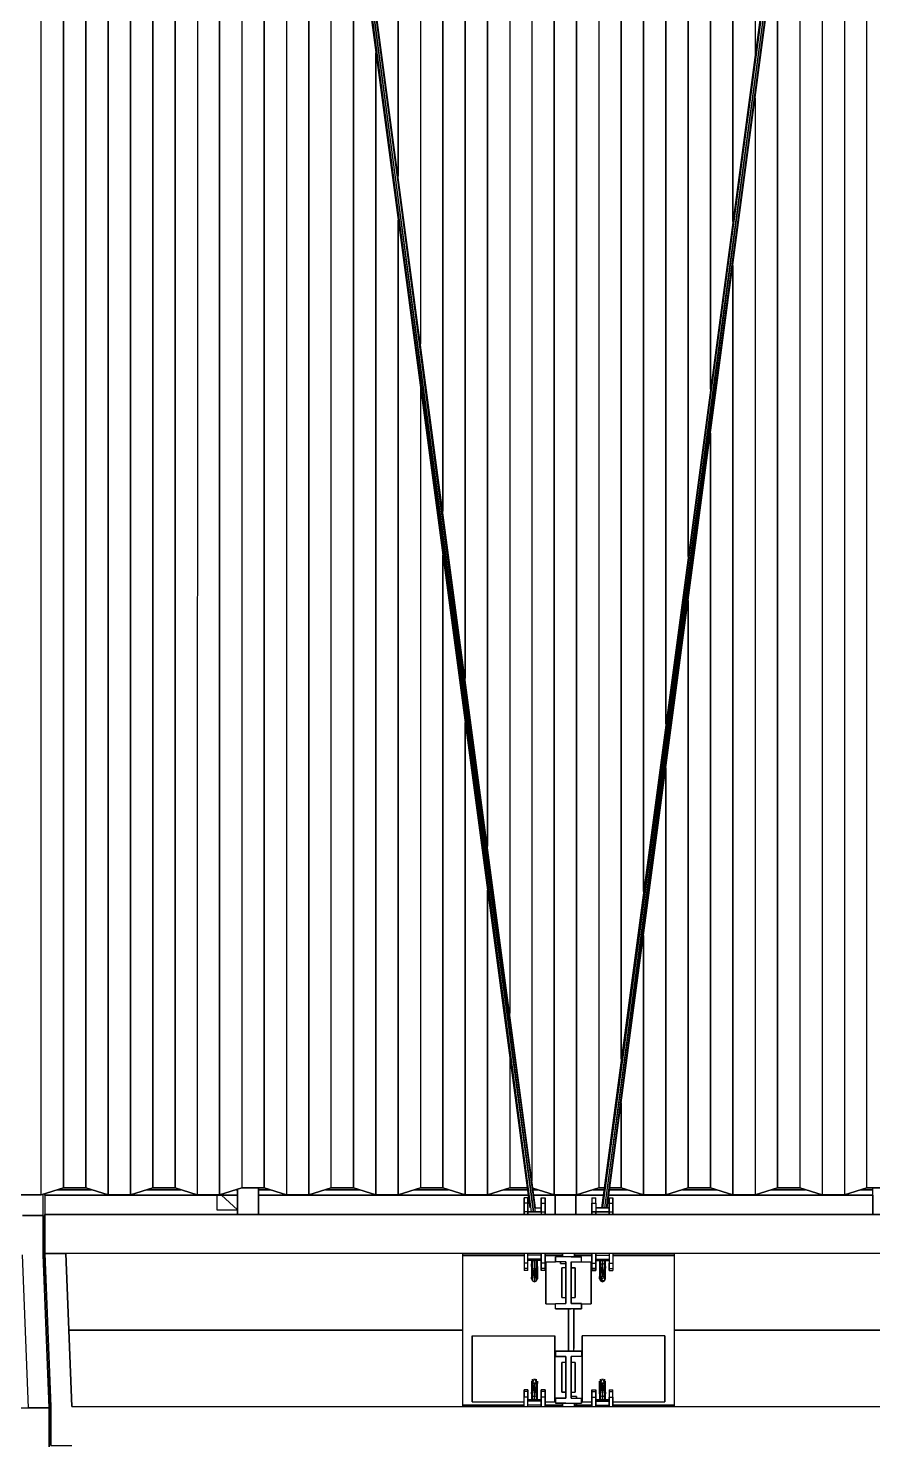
# Model space of a CAD drawing. Extents: x -32 to 51.8, y -51.6 to -5.5.
# Drawn here: x -2.79 to 0.45, y -21.03 to -15.59 of the extents above; entities that cross this region are included whole.
import ezdxf

# ---------------------------------------------------------------- set-up
doc = ezdxf.new("R2010")
doc.units = 0
doc.header["$MEASUREMENT"] = 0
doc.layers.get('0').update_dxf_attribs({"linetype": 'CONTINUOUS'})
doc.layers.add('hachures', color=5, linetype='CONTINUOUS')

msp = doc.modelspace()

# ---------------------------------------------------------------- linework, layer by layer
for p, q in [((-1.4975, -15.361), (-0.8637, -20.1159)), ((-1.4942, -15.3554), (-0.8578, -20.1304)), ((-1.4942, -15.3554), (-0.8636, -20.1159)), ((-1.4863, -15.3531), (-0.8578, -20.1304)), ((-0.8496, -20.1304), (-1.4863, -15.3531)), ((-0.8419, -20.1304), (-1.4783, -15.3554)), ((-1.4783, -15.3554), (-0.8496, -20.1304)), ((-0.8419, -20.1304), (-1.475, -15.361)), ((-0.8412, -20.1159), (-1.475, -15.361)), ((0.0455, -15.361), (-0.5885, -20.1159)), ((0.0488, -15.3666), (-0.5884, -20.1159)), ((-0.5845, -20.1159), (0.0488, -15.3666)), ((0.0567, -15.3689), (-0.5845, -20.1159)), ((0.0567, -15.3689), (-0.5763, -20.1159)), ((0.0647, -15.3666), (-0.5762, -20.1159)), ((-0.5686, -20.1159), (0.068, -15.361)), ((-0.5686, -20.1159), (0.0647, -15.3666)), ((-0.566, -20.1159), (0.068, -15.361)), ((0.0022, -15.4087), (0.0022, -15.6856)), ((-2.8264, -20.0657), (-2.7407, -20.0657)), ((-2.7407, -20.0657), (-2.8264, -20.0657)), ((-2.655, -20.0388), (-2.7407, -20.0657)), ((-2.7407, -20.0657), (-2.655, -20.0389)), ((-2.7329, -20.2438), (-2.7329, -20.0633)), ((-2.7263, -20.0621), (-2.7263, -20.0612)), ((-2.7263, -20.0612), (-2.7263, -20.066)), ((-2.7263, -20.0612), (-2.7263, -20.1406)), ((-2.7263, -20.066), (-2.7263, -20.0612)), ((-2.7263, -20.0612), (-2.7263, -20.0621)), ((-2.7263, -20.066), (-2.7263, -20.066)), ((-2.7263, -20.066), (-1.9863, -20.066)), ((-1.9863, -20.066), (-2.7263, -20.066)), ((-2.5469, -20.0459), (-2.6774, -20.0459)), ((-2.6774, -20.0459), (-2.5469, -20.0459)), ((-2.5693, -20.0388), (-2.655, -20.0388)), ((-2.655, -20.0389), (-2.5693, -20.0389)), ((-2.4836, -20.0657), (-2.5693, -20.0388)), ((-2.5693, -20.0389), (-2.4836, -20.0657)), ((-2.4836, -20.0657), (-2.3979, -20.0657)), ((-2.3979, -20.0657), (-2.4836, -20.0657)), ((-2.3979, -20.0657), (-2.3121, -20.0389)), ((-2.3121, -20.0389), (-2.3979, -20.0657)), ((-2.204, -20.0459), (-2.3346, -20.0459)), ((-2.3346, -20.0459), (-2.204, -20.0459)), ((-2.3121, -20.0389), (-2.2264, -20.0389)), ((-2.2264, -20.0389), (-2.3121, -20.0389)), ((-2.2264, -20.0389), (-2.1407, -20.0657)), ((-2.1407, -20.0657), (-2.2264, -20.0389)), ((-2.1407, -20.0657), (-2.055, -20.0657)), ((-2.055, -20.0657), (-2.1407, -20.0657)), ((-2.0663, -20.066), (-2.0663, -20.1227)), ((-2.055, -20.0657), (-1.9693, -20.0389)), ((-1.9693, -20.0389), (-2.055, -20.0657)), ((-1.9863, -20.1227), (-2.0478, -20.066)), ((-1.9863, -20.0459), (-1.9917, -20.0459)), ((-1.9917, -20.0459), (-1.9863, -20.0459)), ((-1.9863, -20.1406), (-1.9863, -20.0442)), ((-1.9863, -20.0442), (-1.9863, -20.1406)), ((-1.9693, -20.0389), (-1.8836, -20.0389)), ((-1.8836, -20.0389), (-1.9693, -20.0389)), ((-1.9063, -20.0389), (-1.9063, -20.1406)), ((-1.9063, -20.1406), (-1.9063, -20.0389)), ((-1.8611, -20.0459), (-1.9063, -20.0459)), ((-1.9063, -20.0459), (-1.8611, -20.0459)), ((-1.9063, -20.066), (-0.8703, -20.066)), ((-0.8703, -20.066), (-1.9063, -20.066)), ((-1.8836, -20.0389), (-1.7978, -20.0657)), ((-1.7978, -20.0657), (-1.8836, -20.0389)), ((-1.7978, -20.0657), (-1.7121, -20.0657)), ((-1.7121, -20.0657), (-1.7978, -20.0657)), ((-1.7121, -20.0657), (-1.6264, -20.0389)), ((-1.6264, -20.0389), (-1.7121, -20.0657)), ((-1.5183, -20.0459), (-1.6489, -20.0459)), ((-1.6489, -20.0459), (-1.5183, -20.0459)), ((-1.6264, -20.0389), (-1.5407, -20.0389)), ((-1.5407, -20.0389), (-1.6264, -20.0389)), ((-1.5407, -20.0389), (-1.455, -20.0657)), ((-1.455, -20.0657), (-1.5407, -20.0389)), ((-1.455, -20.0657), (-1.3693, -20.0657)), ((-1.3693, -20.0657), (-1.455, -20.0657)), ((-1.3693, -20.0657), (-1.2836, -20.0389)), ((-1.2836, -20.0389), (-1.3693, -20.0657)), ((-1.1754, -20.0459), (-1.306, -20.0459)), ((-1.306, -20.0459), (-1.1754, -20.0459)), ((-1.2836, -20.0389), (-1.1978, -20.0389)), ((-1.1978, -20.0389), (-1.2836, -20.0389)), ((-1.1978, -20.0389), (-1.1121, -20.0657)), ((-1.1121, -20.0657), (-1.1978, -20.0389)), ((-1.1121, -20.0657), (-1.0264, -20.0657)), ((-1.0264, -20.0657), (-1.1121, -20.0657)), ((-1.0264, -20.0657), (-0.9407, -20.0389)), ((-0.9407, -20.0389), (-1.0264, -20.0657)), ((-0.873, -20.0459), (-0.9631, -20.0459)), ((-0.9631, -20.0459), (-0.873, -20.0459)), ((-0.9407, -20.0389), (-0.8739, -20.0389)), ((-0.8739, -20.0389), (-0.9407, -20.0389)), ((-0.8848, -20.0772), (-0.8848, -20.0972)), ((-0.8848, -20.0839), (-0.8848, -20.0772)), ((-0.8704, -20.0772), (-0.8848, -20.0772)), ((-0.8848, -20.0972), (-0.8848, -20.0772)), ((-0.8704, -20.0772), (-0.8704, -20.0972)), ((-0.8704, -20.0972), (-0.8704, -20.0772)), ((-0.8513, -20.04), (-0.7693, -20.0657)), ((-0.7693, -20.0657), (-0.8513, -20.04)), ((-0.8326, -20.0459), (-0.8505, -20.0459)), ((-0.8505, -20.0459), (-0.8326, -20.0459)), ((-0.8478, -20.066), (-0.5818, -20.066)), ((-0.5818, -20.066), (-0.8478, -20.066)), ((-0.8193, -20.0772), (-0.8048, -20.0772)), ((-0.8193, -20.0972), (-0.8193, -20.0772)), ((-0.8193, -20.0839), (-0.8193, -20.0772)), ((-0.8193, -20.0772), (-0.8193, -20.0972)), ((-0.8048, -20.0772), (-0.8048, -20.0972)), ((-0.8048, -20.0972), (-0.8048, -20.0772)), ((-0.7693, -20.0657), (-0.6836, -20.0657)), ((-0.6836, -20.0657), (-0.7693, -20.0657)), ((-0.7663, -20.1406), (-0.7663, -20.066)), ((-0.7663, -20.1406), (-0.7663, -20.066)), ((-0.7663, -20.066), (-0.7663, -20.1406)), ((-0.6863, -20.066), (-0.6863, -20.1406)), ((-0.6863, -20.066), (-0.6863, -20.1406)), ((-0.6863, -20.1406), (-0.6863, -20.066)), ((-0.6836, -20.0657), (-0.5978, -20.0389)), ((-0.5978, -20.0389), (-0.6836, -20.0657)), ((-0.6248, -20.0772), (-0.6104, -20.0772)), ((-0.6248, -20.0772), (-0.6248, -20.0972)), ((-0.5791, -20.0459), (-0.6203, -20.0459)), ((-0.6203, -20.0459), (-0.5791, -20.0459)), ((-0.6104, -20.0972), (-0.6104, -20.0772)), ((-0.5978, -20.0389), (-0.5782, -20.0389)), ((-0.5782, -20.0389), (-0.5978, -20.0389)), ((-0.5593, -20.066), (0.4537, -20.066)), ((0.4537, -20.066), (-0.5593, -20.066)), ((-0.5592, -20.0772), (-0.5592, -20.0972)), ((-0.5592, -20.0772), (-0.5448, -20.0772)), ((-0.5592, -20.0972), (-0.5592, -20.0772)), ((-0.4897, -20.0459), (-0.5566, -20.0459)), ((-0.5566, -20.0459), (-0.4897, -20.0459)), ((-0.5557, -20.0389), (-0.5121, -20.0389)), ((-0.5121, -20.0389), (-0.5557, -20.0389)), ((-0.5448, -20.0972), (-0.5448, -20.0772)), ((-0.5448, -20.0772), (-0.5448, -20.0972)), ((-0.5448, -20.0839), (-0.5448, -20.0772)), ((-0.5121, -20.0389), (-0.4264, -20.0657)), ((-0.4264, -20.0657), (-0.5121, -20.0389)), ((-0.4264, -20.0657), (-0.3407, -20.0657)), ((-0.3407, -20.0657), (-0.4264, -20.0657)), ((-0.3407, -20.0657), (-0.255, -20.0389)), ((-0.255, -20.0389), (-0.3407, -20.0657)), ((-0.1468, -20.0459), (-0.2774, -20.0459)), ((-0.2774, -20.0459), (-0.1468, -20.0459)), ((-0.255, -20.0389), (-0.1693, -20.0389)), ((-0.1693, -20.0389), (-0.255, -20.0389)), ((-0.1693, -20.0389), (-0.0836, -20.0657)), ((-0.0836, -20.0657), (-0.1693, -20.0389)), ((-0.0836, -20.0657), (0.0022, -20.0657)), ((0.0022, -20.0657), (-0.0836, -20.0657)), ((0.0022, -20.0657), (0.0879, -20.0389)), ((0.0879, -20.0389), (0.0022, -20.0657)), ((0.196, -20.0459), (0.0654, -20.0459)), ((0.0654, -20.0459), (0.196, -20.0459)), ((0.0879, -20.0389), (0.1736, -20.0389)), ((0.1736, -20.0389), (0.0879, -20.0389)), ((0.1736, -20.0389), (0.2593, -20.0657)), ((0.2593, -20.0657), (0.1736, -20.0389)), ((0.2593, -20.0657), (0.345, -20.0657)), ((0.345, -20.0657), (0.2593, -20.0657)), ((0.345, -20.0657), (0.4307, -20.0389)), ((0.4307, -20.0389), (0.345, -20.0657)), ((0.4537, -20.0459), (0.4083, -20.0459)), ((0.4083, -20.0459), (0.4537, -20.0459)), ((0.4307, -20.0389), (0.5164, -20.0389)), ((0.5164, -20.0389), (0.4307, -20.0389)), ((0.4537, -20.1406), (0.4537, -20.0389)), ((0.4537, -20.066), (0.4537, -20.1406)), ((-2.0663, -20.1227), (-1.9863, -20.1227)), ((-0.8848, -20.1054), (-0.8848, -20.0839)), ((-0.8848, -20.0972), (-0.8848, -20.1305)), ((-0.8704, -20.0972), (-0.8848, -20.0972)), ((-0.8848, -20.1305), (-0.8848, -20.0972)), ((-0.8848, -20.1406), (-0.8848, -20.1054)), ((-0.8848, -20.1054), (-0.8848, -20.1406)), ((-0.8848, -20.1305), (-0.8848, -20.1406)), ((-0.8704, -20.1305), (-0.8848, -20.1305)), ((-0.8848, -20.1406), (-0.8848, -20.1305)), ((-0.8704, -20.0972), (-0.8704, -20.1305)), ((-0.8704, -20.1054), (-0.8704, -20.0972)), ((-0.8704, -20.1305), (-0.8704, -20.0972)), ((-0.8704, -20.1173), (-0.8704, -20.1054)), ((-0.8704, -20.1304), (-0.8704, -20.1159)), ((-0.8704, -20.1159), (-0.8704, -20.1191)), ((-0.8704, -20.1208), (-0.8704, -20.1208)), ((-0.8193, -20.1304), (-0.8704, -20.1304)), ((-0.8704, -20.1304), (-0.8193, -20.1304)), ((-0.8704, -20.1305), (-0.8704, -20.1406)), ((-0.8704, -20.1406), (-0.8704, -20.1305)), ((-0.8438, -20.1159), (-0.8193, -20.1159)), ((-0.8392, -20.1304), (-0.8392, -20.1304)), ((-0.8193, -20.1054), (-0.8193, -20.0839)), ((-0.8193, -20.0972), (-0.8048, -20.0972)), ((-0.8193, -20.1305), (-0.8193, -20.0972)), ((-0.8193, -20.0972), (-0.8193, -20.1305)), ((-0.8193, -20.1054), (-0.8193, -20.1159)), ((-0.8193, -20.1159), (-0.8193, -20.1054)), ((-0.8193, -20.1305), (-0.8048, -20.1305)), ((-0.8193, -20.1305), (-0.8193, -20.1406)), ((-0.8193, -20.1305), (-0.8193, -20.1406)), ((-0.8048, -20.0972), (-0.8048, -20.1305)), ((-0.8048, -20.1305), (-0.8048, -20.0972)), ((-0.8048, -20.1305), (-0.8048, -20.1406)), ((-0.8048, -20.1406), (-0.8048, -20.1305)), ((-0.6248, -20.0972), (-0.6104, -20.0972)), ((-0.6248, -20.1305), (-0.6248, -20.0972)), ((-0.6248, -20.0972), (-0.6248, -20.1305)), ((-0.6248, -20.1305), (-0.6104, -20.1305)), ((-0.6248, -20.1406), (-0.6248, -20.1305)), ((-0.6104, -20.1305), (-0.6248, -20.1305)), ((-0.6248, -20.1305), (-0.6248, -20.1406)), ((-0.6104, -20.0972), (-0.6104, -20.1305)), ((-0.5592, -20.1159), (-0.6104, -20.1159)), ((-0.6104, -20.1159), (-0.5592, -20.1159)), ((-0.6104, -20.1304), (-0.5592, -20.1304)), ((-0.5592, -20.1304), (-0.6104, -20.1304)), ((-0.6104, -20.1305), (-0.6104, -20.1406)), ((-0.6104, -20.1406), (-0.6104, -20.1305)), ((-0.5904, -20.1304), (-0.5904, -20.1304)), ((-0.5904, -20.1304), (-0.5904, -20.1304)), ((-0.5865, -20.1304), (-0.5865, -20.1304)), ((-0.5864, -20.1304), (-0.5864, -20.1304)), ((-0.5783, -20.1304), (-0.5783, -20.1304)), ((-0.5782, -20.1304), (-0.5782, -20.1304)), ((-0.5706, -20.1304), (-0.5706, -20.1304)), ((-0.5706, -20.1304), (-0.5706, -20.1304)), ((-0.5592, -20.0972), (-0.5592, -20.1305)), ((-0.5592, -20.0972), (-0.5448, -20.0972)), ((-0.5592, -20.1305), (-0.5592, -20.0972)), ((-0.5592, -20.1303), (-0.5592, -20.1304)), ((-0.5592, -20.1305), (-0.5592, -20.1406)), ((-0.5592, -20.1305), (-0.5448, -20.1305)), ((-0.5592, -20.1406), (-0.5592, -20.1305)), ((-0.5448, -20.0972), (-0.5448, -20.1305)), ((-0.5448, -20.1305), (-0.5448, -20.0972)), ((-0.5448, -20.1054), (-0.5448, -20.0972)), ((-0.5448, -20.1406), (-0.5448, -20.1054)), ((-0.5448, -20.1305), (-0.5448, -20.1406)), ((-0.5448, -20.1406), (-0.5448, -20.1305)), ((-2.8129, -20.1452), (-2.7329, -20.1452)), ((-2.7329, -20.1452), (-2.8129, -20.1452)), ((-2.7329, -20.1452), (-2.8129, -20.1452)), ((-2.7329, -20.1452), (-2.7329, -20.2952)), ((-2.7329, -20.1452), (-2.7329, -20.2952)), ((-2.7329, -20.2952), (-2.7329, -20.1452)), ((-2.7329, -20.1452), (-2.7329, -20.2438)), ((-2.7329, -20.1452), (-2.7329, -20.2438)), ((-2.7329, -20.2438), (-2.7329, -20.1452)), ((-2.7263, -20.1406), (-2.6463, -20.1406)), ((-2.6463, -20.1406), (-2.7263, -20.1406)), ((-2.7263, -20.2906), (-2.7263, -20.1406)), ((-2.7263, -20.1406), (-2.6463, -20.1406)), ((-2.7263, -20.2906), (-2.7263, -20.1406)), ((-2.7263, -20.1406), (-2.7263, -20.2906)), ((-2.6463, -20.1406), (-1.9863, -20.1406)), ((-0.8848, -20.1406), (-2.6463, -20.1406)), ((-2.6463, -20.1406), (-0.8848, -20.1406)), ((1.1937, -20.1406), (-2.6463, -20.1406)), ((1.1937, -20.1406), (-2.6463, -20.1406)), ((-2.6463, -20.1406), (1.1937, -20.1406)), ((-1.9063, -20.1406), (-0.8848, -20.1406)), ((-0.8848, -20.1406), (-1.9063, -20.1406)), ((-0.8848, -20.1406), (-1.9063, -20.1406)), ((-0.8048, -20.1406), (-0.6248, -20.1406)), ((-0.6248, -20.1406), (-0.8048, -20.1406)), ((-0.6248, -20.1406), (-0.8048, -20.1406)), ((-0.8048, -20.1406), (-0.6248, -20.1406)), ((-0.7663, -20.1406), (-0.8048, -20.1406)), ((-0.5448, -20.1406), (0.4537, -20.1406)), ((0.4537, -20.1406), (-0.5448, -20.1406)), ((1.1937, -20.1406), (-0.5448, -20.1406)), ((-0.5448, -20.1406), (1.1937, -20.1406)), ((-2.7263, -20.2438), (-2.7329, -20.2438)), ((-2.7899, -20.8831), (-2.8129, -20.2952)), ((-2.7099, -20.8831), (-2.7329, -20.2952)), ((-2.7329, -20.2952), (-2.7099, -20.8831)), ((-2.7263, -20.2906), (-2.7033, -20.8785)), ((-2.7033, -20.8785), (-2.7263, -20.2906)), ((-2.7263, -20.2906), (-2.6463, -20.2906)), ((-2.6463, -20.2906), (-2.7263, -20.2906)), ((-2.6463, -20.2906), (-2.7263, -20.2906)), ((-2.7263, -20.2906), (-2.6463, -20.2906)), ((-2.7263, -20.4641), (-2.7263, -20.2906)), ((-2.7263, -20.2906), (-2.7263, -20.2906)), ((-2.6233, -20.8785), (-2.6463, -20.2906)), ((-2.6463, -20.2906), (-2.6233, -20.8785)), ((1.1937, -20.2906), (-2.6463, -20.2906)), ((-1.122, -20.2906), (-0.8848, -20.2906)), ((-1.122, -20.2906), (-1.122, -20.5845)), ((-1.122, -20.2988), (-0.8848, -20.2988)), ((-0.8848, -20.2988), (-1.122, -20.2988)), ((-0.8848, -20.2906), (-0.8848, -20.3274)), ((-0.8704, -20.3274), (-0.8704, -20.2906)), ((-0.8193, -20.2965), (-0.8704, -20.2965)), ((-0.8193, -20.2906), (-0.8193, -20.3274)), ((-0.8193, -20.3274), (-0.8193, -20.2906)), ((-0.8048, -20.2906), (-0.8048, -20.3023)), ((-0.8048, -20.2906), (-0.8048, -20.3274)), ((-0.8048, -20.3274), (-0.8048, -20.2906)), ((-0.8048, -20.2906), (-0.7383, -20.2906)), ((-0.8048, -20.2988), (-0.7383, -20.2988)), ((-0.7383, -20.2988), (-0.8048, -20.2988)), ((-0.7461, -20.3032), (-0.7461, -20.2988)), ((-0.7461, -20.2988), (-0.7461, -20.3032)), ((-0.7383, -20.3032), (-0.7383, -20.2906)), ((-0.7383, -20.3032), (-0.7383, -20.2906)), ((-0.7383, -20.2906), (-0.7383, -20.3032)), ((-0.6913, -20.2906), (-0.6248, -20.2906)), ((-0.6913, -20.2906), (-0.6913, -20.3032)), ((-0.6913, -20.3032), (-0.6913, -20.2906)), ((-0.6913, -20.2988), (-0.6248, -20.2988)), ((-0.6248, -20.2988), (-0.6913, -20.2988)), ((-0.6248, -20.3274), (-0.6248, -20.2906)), ((-0.6248, -20.2906), (-0.6248, -20.3274)), ((-0.6104, -20.2906), (-0.6104, -20.3274)), ((-0.6104, -20.3274), (-0.6104, -20.2906)), ((-0.6104, -20.2965), (-0.5592, -20.2965)), ((-0.5592, -20.2906), (-0.5592, -20.3274)), ((-0.5448, -20.2906), (-0.5448, -20.3274)), ((-0.5448, -20.2906), (-0.3077, -20.2906)), ((-0.5448, -20.2988), (-0.3077, -20.2988)), ((-0.3077, -20.2988), (-0.5448, -20.2988)), ((-0.3077, -20.5845), (-0.3077, -20.2906)), ((-0.8848, -20.3274), (-0.8848, -20.3488)), ((-0.8704, -20.3274), (-0.8848, -20.3274)), ((-0.8848, -20.3488), (-0.8848, -20.3556)), ((-0.8704, -20.3488), (-0.8848, -20.3488)), ((-0.8193, -20.312), (-0.8704, -20.312)), ((-0.8704, -20.312), (-0.8193, -20.312)), ((-0.8193, -20.3169), (-0.8704, -20.3169)), ((-0.8704, -20.3488), (-0.8704, -20.3274)), ((-0.8704, -20.3556), (-0.8704, -20.3488)), ((-0.8568, -20.3169), (-0.8568, -20.34)), ((-0.8568, -20.34), (-0.8556, -20.3169)), ((-0.8568, -20.34), (-0.8535, -20.3474)), ((-0.8568, -20.34), (-0.8568, -20.3881)), ((-0.8568, -20.3881), (-0.8535, -20.3474)), ((-0.8535, -20.3169), (-0.8535, -20.3474)), ((-0.8535, -20.3474), (-0.8501, -20.3169)), ((-0.8535, -20.3474), (-0.8455, -20.3505)), ((-0.8535, -20.3474), (-0.8535, -20.3959)), ((-0.8535, -20.3959), (-0.8455, -20.3505)), ((-0.8455, -20.3169), (-0.8455, -20.3505)), ((-0.8455, -20.3505), (-0.8376, -20.3474)), ((-0.8455, -20.3991), (-0.8376, -20.3474)), ((-0.8455, -20.3505), (-0.8455, -20.3991)), ((-0.8376, -20.3474), (-0.8376, -20.3169)), ((-0.8376, -20.3474), (-0.8364, -20.3169)), ((-0.8376, -20.3474), (-0.8343, -20.34)), ((-0.8376, -20.3959), (-0.8343, -20.34)), ((-0.8376, -20.3959), (-0.8376, -20.3474)), ((-0.8343, -20.34), (-0.8343, -20.3169)), ((-0.8343, -20.34), (-0.8343, -20.3881)), ((-0.8193, -20.3355), (-0.8193, -20.3169)), ((-0.8193, -20.3274), (-0.8193, -20.3488)), ((-0.8048, -20.3274), (-0.8193, -20.3274)), ((-0.8193, -20.3488), (-0.8193, -20.3274)), ((-0.8193, -20.3556), (-0.8193, -20.3355)), ((-0.8193, -20.3488), (-0.8193, -20.3556)), ((-0.8048, -20.3488), (-0.8193, -20.3488)), ((-0.8193, -20.3556), (-0.8193, -20.3488)), ((-0.8048, -20.3274), (-0.8048, -20.3488)), ((-0.8048, -20.3488), (-0.8048, -20.3274)), ((-0.8048, -20.3488), (-0.8048, -20.3556)), ((-0.8048, -20.3556), (-0.8048, -20.3488)), ((-0.8016, -20.3227), (-0.7648, -20.3227)), ((-0.8016, -20.3227), (-0.7648, -20.3227)), ((-0.8016, -20.4837), (-0.8016, -20.3227)), ((-0.8016, -20.4837), (-0.8016, -20.3227)), ((-0.8016, -20.3227), (-0.8016, -20.4837)), ((-0.8016, -20.3227), (-0.8016, -20.4837)), ((-0.7648, -20.3032), (-0.7648, -20.3232)), ((-0.7248, -20.3032), (-0.7648, -20.3032)), ((-0.7648, -20.3232), (-0.7648, -20.3032)), ((-0.7248, -20.3232), (-0.7648, -20.3232)), ((-0.7461, -20.3289), (-0.7461, -20.3232)), ((-0.7461, -20.3232), (-0.7461, -20.3289)), ((-0.7461, -20.3289), (-0.7248, -20.3289)), ((-0.7248, -20.3462), (-0.7407, -20.3462)), ((-0.7407, -20.4602), (-0.7407, -20.3462)), ((-0.7407, -20.4602), (-0.7407, -20.3462)), ((-0.7407, -20.3462), (-0.7407, -20.4602)), ((-0.7048, -20.3032), (-0.7248, -20.3032)), ((-0.7248, -20.4832), (-0.7248, -20.3232)), ((-0.7248, -20.3232), (-0.7248, -20.4832)), ((-0.6648, -20.3032), (-0.7048, -20.3032)), ((-0.7048, -20.3032), (-0.6648, -20.3032)), ((-0.6913, -20.3032), (-0.7048, -20.3032)), ((-0.7048, -20.3232), (-0.6648, -20.3232)), ((-0.7048, -20.3232), (-0.6648, -20.3232)), ((-0.7048, -20.3232), (-0.7048, -20.4832)), ((-0.7048, -20.4832), (-0.7048, -20.3232)), ((-0.7048, -20.3462), (-0.689, -20.3462)), ((-0.689, -20.3462), (-0.7048, -20.3462)), ((-0.7048, -20.3462), (-0.689, -20.3462)), ((-0.6913, -20.3032), (-0.6648, -20.3032)), ((-0.689, -20.3462), (-0.689, -20.4602)), ((-0.689, -20.3462), (-0.689, -20.4602)), ((-0.689, -20.4602), (-0.689, -20.3462)), ((-0.6648, -20.3232), (-0.6648, -20.3032)), ((-0.6648, -20.3232), (-0.6648, -20.3032)), ((-0.6648, -20.3227), (-0.628, -20.3227)), ((-0.6648, -20.3227), (-0.628, -20.3227)), ((-0.628, -20.3227), (-0.628, -20.4837)), ((-0.628, -20.4837), (-0.628, -20.3227)), ((-0.628, -20.3227), (-0.628, -20.4837)), ((-0.6248, -20.3274), (-0.6104, -20.3274)), ((-0.6248, -20.3488), (-0.6248, -20.3274)), ((-0.6248, -20.3274), (-0.6248, -20.3488)), ((-0.6248, -20.3355), (-0.6248, -20.3556)), ((-0.6248, -20.3488), (-0.6248, -20.3488)), ((-0.6248, -20.3488), (-0.6104, -20.3488)), ((-0.6248, -20.3556), (-0.6248, -20.3488)), ((-0.6104, -20.3488), (-0.6248, -20.3488)), ((-0.6248, -20.3488), (-0.6248, -20.3556)), ((-0.6104, -20.312), (-0.5592, -20.312)), ((-0.6104, -20.3169), (-0.6104, -20.312)), ((-0.5592, -20.3169), (-0.6104, -20.3169)), ((-0.6104, -20.3169), (-0.5592, -20.3169)), ((-0.6104, -20.3274), (-0.6104, -20.3488)), ((-0.6104, -20.3355), (-0.6104, -20.3274)), ((-0.6104, -20.3488), (-0.6104, -20.3274)), ((-0.6104, -20.3556), (-0.6104, -20.3355)), ((-0.6104, -20.3355), (-0.6104, -20.3355)), ((-0.6104, -20.3488), (-0.6104, -20.3488)), ((-0.6104, -20.3488), (-0.6104, -20.3556)), ((-0.6104, -20.3556), (-0.6104, -20.3488)), ((-0.5953, -20.3169), (-0.5953, -20.34)), ((-0.5944, -20.3169), (-0.5953, -20.34)), ((-0.592, -20.3325), (-0.5953, -20.34)), ((-0.5953, -20.3881), (-0.592, -20.3325)), ((-0.5953, -20.34), (-0.5953, -20.3881)), ((-0.592, -20.3325), (-0.592, -20.3169)), ((-0.592, -20.3803), (-0.5841, -20.3294)), ((-0.5841, -20.3294), (-0.592, -20.3325)), ((-0.592, -20.3803), (-0.592, -20.3325)), ((-0.5841, -20.3294), (-0.5841, -20.3169)), ((-0.5841, -20.3771), (-0.5841, -20.3294)), ((-0.5761, -20.3325), (-0.5841, -20.3294)), ((-0.5761, -20.3325), (-0.5841, -20.3771)), ((-0.5761, -20.3325), (-0.5761, -20.3169)), ((-0.5753, -20.3169), (-0.5761, -20.3325)), ((-0.5728, -20.34), (-0.5761, -20.3325)), ((-0.5761, -20.3803), (-0.5761, -20.3325)), ((-0.5728, -20.34), (-0.5761, -20.3803)), ((-0.5728, -20.34), (-0.5728, -20.3169)), ((-0.5728, -20.3881), (-0.5728, -20.34)), ((-0.5592, -20.3274), (-0.5448, -20.3274)), ((-0.5592, -20.3488), (-0.5592, -20.3274)), ((-0.5592, -20.3274), (-0.5592, -20.3488)), ((-0.5592, -20.3488), (-0.5448, -20.3488)), ((-0.5592, -20.3556), (-0.5592, -20.3488)), ((-0.5592, -20.3488), (-0.5592, -20.3556)), ((-0.5448, -20.3274), (-0.5448, -20.3488)), ((-0.5448, -20.3488), (-0.5448, -20.3556)), ((-0.8704, -20.3556), (-0.8848, -20.3556)), ((-0.8568, -20.3881), (-0.8535, -20.3959)), ((-0.8535, -20.3959), (-0.8455, -20.3991)), ((-0.8455, -20.3991), (-0.8376, -20.3959)), ((-0.8376, -20.3959), (-0.8343, -20.3881)), ((-0.8048, -20.3556), (-0.8193, -20.3556)), ((-0.6248, -20.3556), (-0.6248, -20.3556)), ((-0.6248, -20.3556), (-0.6104, -20.3556)), ((-0.6104, -20.3556), (-0.6248, -20.3556)), ((-0.6248, -20.3556), (-0.6248, -20.3556)), ((-0.6104, -20.3556), (-0.6104, -20.3556)), ((-0.592, -20.3803), (-0.5953, -20.3881)), ((-0.5953, -20.3881), (-0.592, -20.3959)), ((-0.5841, -20.3771), (-0.592, -20.3803)), ((-0.592, -20.3959), (-0.5841, -20.3771)), ((-0.592, -20.3803), (-0.592, -20.3959)), ((-0.592, -20.3959), (-0.5761, -20.3803)), ((-0.592, -20.3959), (-0.5841, -20.3991)), ((-0.5761, -20.3959), (-0.592, -20.3959)), ((-0.5761, -20.3803), (-0.5841, -20.3771)), ((-0.5841, -20.3991), (-0.5761, -20.3959)), ((-0.5728, -20.3881), (-0.5761, -20.3803)), ((-0.5761, -20.3803), (-0.5761, -20.3959)), ((-0.5761, -20.3959), (-0.5728, -20.3881)), ((-0.5592, -20.3556), (-0.5448, -20.3556)), ((-0.7407, -20.4602), (-0.7248, -20.4602)), ((-0.7048, -20.4602), (-0.689, -20.4602)), ((-0.8016, -20.4837), (-0.7648, -20.4837)), ((-0.7648, -20.5032), (-0.7648, -20.4832)), ((-0.7648, -20.4832), (-0.7248, -20.4832)), ((-0.7248, -20.5032), (-0.7648, -20.5032)), ((-0.7648, -20.5032), (-0.7248, -20.5032)), ((-0.7248, -20.5032), (-0.7148, -20.5032)), ((-0.7048, -20.5032), (-0.7248, -20.5032)), ((-0.7248, -20.5032), (-0.7048, -20.5032)), ((-0.7148, -20.5132), (-0.7148, -20.5032)), ((-0.7148, -20.5032), (-0.7148, -20.5132)), ((-0.7148, -20.5132), (-0.7148, -20.5032)), ((-0.7148, -20.5032), (-0.7148, -20.5132)), ((-0.7148, -20.597), (-0.7148, -20.5032)), ((-0.7148, -20.5032), (-0.7148, -20.5132)), ((-0.7148, -20.597), (-0.7148, -20.5032)), ((-0.7148, -20.5032), (-0.7148, -20.5132)), ((-0.7148, -20.597), (-0.7148, -20.5032)), ((-0.7148, -20.5032), (-0.7148, -20.5132)), ((-0.7148, -20.597), (-0.7148, -20.5032)), ((-0.7148, -20.5032), (-0.7148, -20.5132)), ((-0.7148, -20.597), (-0.7148, -20.5032)), ((-0.7148, -20.5032), (-0.7148, -20.5132)), ((-0.7148, -20.597), (-0.7148, -20.5032)), ((-0.7148, -20.5032), (-0.7148, -20.5132)), ((-0.7148, -20.597), (-0.7148, -20.5032)), ((-0.7148, -20.5032), (-0.7148, -20.5132)), ((-0.7148, -20.597), (-0.7148, -20.5032)), ((-0.7148, -20.5032), (-0.7148, -20.5132)), ((-0.7148, -20.597), (-0.7148, -20.5032)), ((-0.7148, -20.5032), (-0.7148, -20.5132)), ((-0.7148, -20.597), (-0.7148, -20.5032)), ((-0.7148, -20.5032), (-0.7148, -20.5132)), ((-0.7148, -20.597), (-0.7148, -20.5032)), ((-0.7148, -20.5032), (-0.7148, -20.5132)), ((-0.7148, -20.6559), (-0.7148, -20.5132)), ((-0.7148, -20.6659), (-0.7148, -20.5132)), ((-0.7148, -20.5132), (-0.7148, -20.6559)), ((-0.7148, -20.6559), (-0.7148, -20.5132)), ((-0.7148, -20.5132), (-0.7148, -20.6559)), ((-0.7148, -20.597), (-0.7148, -20.5132)), ((-0.7148, -20.5132), (-0.7148, -20.597)), ((-0.7148, -20.597), (-0.7148, -20.5132)), ((-0.7148, -20.5132), (-0.7148, -20.597)), ((-0.7148, -20.597), (-0.7148, -20.5132)), ((-0.7148, -20.5132), (-0.7148, -20.597)), ((-0.7148, -20.597), (-0.7148, -20.5132)), ((-0.7148, -20.5132), (-0.7148, -20.597)), ((-0.7148, -20.597), (-0.7148, -20.5132)), ((-0.7148, -20.5132), (-0.7148, -20.597)), ((-0.7148, -20.597), (-0.7148, -20.5132)), ((-0.7148, -20.5132), (-0.7148, -20.597)), ((-0.7148, -20.597), (-0.7148, -20.5132)), ((-0.7148, -20.5132), (-0.7148, -20.597)), ((-0.7148, -20.597), (-0.7148, -20.5132)), ((-0.7148, -20.5132), (-0.7148, -20.597)), ((-0.7148, -20.597), (-0.7148, -20.5132)), ((-0.7148, -20.5132), (-0.7148, -20.597)), ((-0.7148, -20.597), (-0.7148, -20.5132)), ((-0.7148, -20.5132), (-0.7148, -20.597)), ((-0.7148, -20.597), (-0.7148, -20.5132)), ((-0.7148, -20.5132), (-0.7148, -20.597)), ((-0.7148, -20.5132), (-0.7148, -20.597)), ((-0.7148, -20.5132), (-0.7148, -20.597)), ((-0.7148, -20.5132), (-0.7148, -20.597)), ((-0.7148, -20.5132), (-0.7148, -20.597)), ((-0.7148, -20.5132), (-0.7148, -20.597)), ((-0.7148, -20.5132), (-0.7148, -20.597)), ((-0.7148, -20.5132), (-0.7148, -20.597)), ((-0.7148, -20.5132), (-0.7148, -20.597)), ((-0.7148, -20.5132), (-0.7148, -20.597)), ((-0.7148, -20.5132), (-0.7148, -20.597)), ((-0.7148, -20.5132), (-0.7148, -20.6559)), ((-0.6648, -20.4832), (-0.7048, -20.4832)), ((-0.7048, -20.4832), (-0.6648, -20.4832)), ((-0.6648, -20.5032), (-0.7048, -20.5032)), ((-0.6948, -20.5032), (-0.6948, -20.5132)), ((-0.6948, -20.6559), (-0.6948, -20.5032)), ((-0.6948, -20.5032), (-0.6948, -20.6559)), ((-0.6948, -20.6559), (-0.6948, -20.5032)), ((-0.6948, -20.5032), (-0.6948, -20.6559)), ((-0.6948, -20.6559), (-0.6948, -20.5032)), ((-0.6948, -20.5032), (-0.6948, -20.6559)), ((-0.6948, -20.6559), (-0.6948, -20.5032)), ((-0.6948, -20.5032), (-0.6948, -20.6559)), ((-0.6948, -20.6559), (-0.6948, -20.5032)), ((-0.6948, -20.5032), (-0.6948, -20.6559)), ((-0.6948, -20.6559), (-0.6948, -20.5032)), ((-0.6948, -20.5032), (-0.6948, -20.6559)), ((-0.6948, -20.6559), (-0.6948, -20.5032)), ((-0.6948, -20.5032), (-0.6948, -20.6559)), ((-0.6948, -20.6559), (-0.6948, -20.5032)), ((-0.6948, -20.5032), (-0.6948, -20.6559)), ((-0.6948, -20.6559), (-0.6948, -20.5032)), ((-0.6948, -20.5032), (-0.6948, -20.6559)), ((-0.6948, -20.6559), (-0.6948, -20.5032)), ((-0.6948, -20.5032), (-0.6948, -20.6559)), ((-0.6948, -20.6559), (-0.6948, -20.5032)), ((-0.6948, -20.5032), (-0.6948, -20.6559)), ((-0.6948, -20.6559), (-0.6948, -20.5032)), ((-0.6948, -20.5032), (-0.6948, -20.6559)), ((-0.6948, -20.5032), (-0.6648, -20.5032)), ((-0.6948, -20.5132), (-0.6948, -20.6559)), ((-0.6948, -20.6559), (-0.6948, -20.5132)), ((-0.6948, -20.5132), (-0.6948, -20.6559)), ((-0.6948, -20.6559), (-0.6948, -20.5132)), ((-0.6948, -20.5132), (-0.6948, -20.6559)), ((-0.6948, -20.6559), (-0.6948, -20.5132)), ((-0.6948, -20.5132), (-0.6948, -20.6559)), ((-0.6948, -20.6559), (-0.6948, -20.5132)), ((-0.6948, -20.5132), (-0.6948, -20.6559)), ((-0.6948, -20.6559), (-0.6948, -20.5132)), ((-0.6948, -20.5132), (-0.6948, -20.6559)), ((-0.6948, -20.6559), (-0.6948, -20.5132)), ((-0.6948, -20.5132), (-0.6948, -20.6559)), ((-0.6948, -20.6559), (-0.6948, -20.5132)), ((-0.6948, -20.5132), (-0.6948, -20.6559)), ((-0.6948, -20.6559), (-0.6948, -20.5132)), ((-0.6948, -20.5132), (-0.6948, -20.6559)), ((-0.6948, -20.6559), (-0.6948, -20.5132)), ((-0.6948, -20.5132), (-0.6948, -20.6559)), ((-0.6948, -20.6559), (-0.6948, -20.5132)), ((-0.6948, -20.5132), (-0.6948, -20.6559)), ((-0.6948, -20.6559), (-0.6948, -20.5132)), ((-0.6948, -20.5132), (-0.6948, -20.6559)), ((-0.6948, -20.5132), (-0.6948, -20.5132)), ((-0.6648, -20.5032), (-0.6648, -20.4832)), ((-0.6648, -20.4832), (-0.6648, -20.5032)), ((-0.6648, -20.4837), (-0.628, -20.4837)), ((-2.7216, -20.5845), (-2.7148, -20.5845)), ((-2.7148, -20.5845), (-2.7216, -20.5845)), ((-2.7146, -20.5892), (-2.7214, -20.5892)), ((-2.6348, -20.5845), (-1.122, -20.5845)), ((-1.122, -20.5845), (-2.6348, -20.5845)), ((-1.122, -20.5845), (-1.122, -20.8785)), ((-1.0847, -20.8598), (-1.0847, -20.6073)), ((-1.0847, -20.6073), (-1.0847, -20.8598)), ((-1.0847, -20.8598), (-1.0847, -20.6073)), ((-1.0847, -20.6073), (-0.7667, -20.6073)), ((-1.0847, -20.6073), (-0.7667, -20.6073)), ((-0.7667, -20.6073), (-0.7667, -20.8598)), ((-0.7667, -20.6073), (-0.7667, -20.8598)), ((-0.7667, -20.8598), (-0.7667, -20.6073)), ((-0.7667, -20.8598), (-0.7667, -20.6073)), ((-0.3449, -20.6073), (-0.6629, -20.6073)), ((-0.6629, -20.8598), (-0.6629, -20.6073)), ((-0.6629, -20.8598), (-0.6629, -20.6073)), ((-0.6629, -20.6073), (-0.6629, -20.8598)), ((-0.6629, -20.6073), (-0.6629, -20.8598)), ((-0.3449, -20.6073), (-0.3449, -20.8598)), ((-0.3449, -20.6073), (-0.3449, -20.8598)), ((-0.3449, -20.8598), (-0.3449, -20.6073)), ((-0.3449, -20.8598), (-0.3449, -20.6073)), ((1.2052, -20.5846), (-0.3077, -20.5845)), ((-0.3077, -20.8785), (-0.3077, -20.5845)), ((-0.3077, -20.5845), (1.2052, -20.5846)), ((-0.7248, -20.6659), (-0.7648, -20.6659)), ((-0.7648, -20.6859), (-0.7648, -20.6659)), ((-0.7648, -20.6659), (-0.7248, -20.6659)), ((-0.7648, -20.6659), (-0.7648, -20.6859)), ((-0.7148, -20.6659), (-0.7248, -20.6659)), ((-0.7248, -20.6659), (-0.7048, -20.6659)), ((-0.7048, -20.6659), (-0.7248, -20.6659)), ((-0.7148, -20.6659), (-0.7148, -20.6559)), ((-0.7148, -20.6559), (-0.7148, -20.6659)), ((-0.7148, -20.6559), (-0.7148, -20.6659)), ((-0.7048, -20.6659), (-0.6648, -20.6659)), ((-0.6648, -20.6659), (-0.7048, -20.6659)), ((-0.6948, -20.6659), (-0.6948, -20.6559)), ((-0.6648, -20.6659), (-0.6648, -20.6859)), ((-2.7099, -20.7097), (-2.7099, -20.9346)), ((-0.7648, -20.6854), (-0.7667, -20.6854)), ((-0.7648, -20.6859), (-0.7248, -20.6859)), ((-0.7248, -20.6859), (-0.7648, -20.6859)), ((-0.7407, -20.8229), (-0.7407, -20.7089)), ((-0.7248, -20.7089), (-0.7407, -20.7089)), ((-0.7407, -20.8229), (-0.7407, -20.7089)), ((-0.7407, -20.7089), (-0.7407, -20.8229)), ((-0.7248, -20.8459), (-0.7248, -20.6859)), ((-0.7248, -20.6859), (-0.7248, -20.8459)), ((-0.7048, -20.7089), (-0.7048, -20.6859)), ((-0.6648, -20.6859), (-0.7048, -20.6859)), ((-0.7048, -20.6859), (-0.7048, -20.8459)), ((-0.7048, -20.8459), (-0.7048, -20.6859)), ((-0.689, -20.7089), (-0.7048, -20.7089)), ((-0.689, -20.7089), (-0.689, -20.8229)), ((-0.689, -20.7089), (-0.689, -20.8229)), ((-0.689, -20.8229), (-0.689, -20.7089)), ((-0.6629, -20.6854), (-0.6648, -20.6854)), ((-0.8568, -20.781), (-0.8568, -20.8291)), ((-0.8568, -20.781), (-0.8535, -20.7887)), ((-0.8568, -20.8291), (-0.8535, -20.7887)), ((-0.8535, -20.7887), (-0.8455, -20.77)), ((-0.8535, -20.7887), (-0.8535, -20.7732)), ((-0.8535, -20.7887), (-0.8535, -20.8366)), ((-0.8535, -20.7887), (-0.8455, -20.792)), ((-0.8376, -20.7887), (-0.8535, -20.7887)), ((-0.8376, -20.7887), (-0.8456, -20.8397)), ((-0.8455, -20.77), (-0.8376, -20.7887)), ((-0.8455, -20.792), (-0.8376, -20.7887)), ((-0.8376, -20.7887), (-0.8376, -20.7732)), ((-0.8376, -20.7887), (-0.8343, -20.781)), ((-0.8343, -20.781), (-0.8376, -20.8366)), ((-0.8376, -20.7887), (-0.8376, -20.8366)), ((-0.8343, -20.8291), (-0.8343, -20.781)), ((-0.5953, -20.781), (-0.592, -20.7887)), ((-0.592, -20.8366), (-0.5953, -20.781)), ((-0.5953, -20.8291), (-0.5953, -20.781)), ((-0.592, -20.7887), (-0.5841, -20.77)), ((-0.592, -20.7887), (-0.592, -20.7732)), ((-0.592, -20.7887), (-0.5841, -20.792)), ((-0.592, -20.7887), (-0.5841, -20.8397)), ((-0.592, -20.8366), (-0.592, -20.7887)), ((-0.5761, -20.7887), (-0.592, -20.7887)), ((-0.5841, -20.77), (-0.5761, -20.7887)), ((-0.5841, -20.792), (-0.5761, -20.7887)), ((-0.5761, -20.7732), (-0.5761, -20.7887)), ((-0.5761, -20.7887), (-0.5728, -20.781)), ((-0.5761, -20.8366), (-0.5761, -20.7887)), ((-0.5761, -20.7887), (-0.5728, -20.8291)), ((-0.5728, -20.8291), (-0.5728, -20.781)), ((-0.8704, -20.8135), (-0.8848, -20.8135)), ((-0.8848, -20.8202), (-0.8848, -20.8135)), ((-0.8848, -20.8135), (-0.8848, -20.8202)), ((-0.8704, -20.8202), (-0.8848, -20.8202)), ((-0.8848, -20.8417), (-0.8848, -20.8202)), ((-0.8848, -20.8202), (-0.8848, -20.8417)), ((-0.8704, -20.8417), (-0.8848, -20.8417)), ((-0.8848, -20.8785), (-0.8848, -20.8417)), ((-0.8704, -20.8135), (-0.8704, -20.8202)), ((-0.8704, -20.8202), (-0.8704, -20.8135)), ((-0.8704, -20.8135), (-0.8704, -20.8335)), ((-0.8704, -20.8202), (-0.8704, -20.8417)), ((-0.8704, -20.8417), (-0.8704, -20.8202)), ((-0.8704, -20.8335), (-0.8704, -20.8522)), ((-0.8704, -20.8785), (-0.8704, -20.8417)), ((-0.8568, -20.8291), (-0.8568, -20.8522)), ((-0.8568, -20.8291), (-0.8535, -20.8366)), ((-0.8543, -20.8522), (-0.8535, -20.8366)), ((-0.8535, -20.8366), (-0.8455, -20.792)), ((-0.8535, -20.8366), (-0.8535, -20.8522)), ((-0.8535, -20.8366), (-0.8456, -20.8397)), ((-0.8456, -20.8397), (-0.847, -20.8522)), ((-0.8455, -20.792), (-0.8456, -20.8397)), ((-0.8456, -20.8397), (-0.8376, -20.8366)), ((-0.8456, -20.8397), (-0.8456, -20.8522)), ((-0.8376, -20.8366), (-0.8343, -20.8291)), ((-0.8376, -20.8366), (-0.8376, -20.8522)), ((-0.8352, -20.8522), (-0.8343, -20.8291)), ((-0.8343, -20.8522), (-0.8343, -20.8291)), ((-0.8048, -20.8135), (-0.8193, -20.8135)), ((-0.8193, -20.8202), (-0.8193, -20.8135)), ((-0.8193, -20.8135), (-0.8193, -20.8202)), ((-0.8193, -20.8335), (-0.8193, -20.8135)), ((-0.8048, -20.8202), (-0.8193, -20.8202)), ((-0.8193, -20.8417), (-0.8193, -20.8202)), ((-0.8193, -20.8202), (-0.8193, -20.8417)), ((-0.8193, -20.8522), (-0.8193, -20.8335)), ((-0.8048, -20.8417), (-0.8193, -20.8417)), ((-0.8193, -20.8785), (-0.8193, -20.8417)), ((-0.8193, -20.8417), (-0.8193, -20.8785)), ((-0.8048, -20.8135), (-0.8048, -20.8202)), ((-0.8048, -20.8202), (-0.8048, -20.8135)), ((-0.8048, -20.8202), (-0.8048, -20.8417)), ((-0.8048, -20.8417), (-0.8048, -20.8202)), ((-0.8048, -20.8417), (-0.8048, -20.8785)), ((-0.8048, -20.8668), (-0.8048, -20.8417)), ((-0.8048, -20.8785), (-0.8048, -20.8417)), ((-0.7248, -20.8229), (-0.7407, -20.8229)), ((-0.7407, -20.8229), (-0.7248, -20.8229)), ((-0.7248, -20.8229), (-0.7407, -20.8229)), ((-0.7407, -20.8229), (-0.7248, -20.8229)), ((-0.7048, -20.8402), (-0.7048, -20.8229)), ((-0.7048, -20.8229), (-0.689, -20.8229)), ((-0.6836, -20.8402), (-0.7048, -20.8402)), ((-0.6836, -20.8402), (-0.7048, -20.8402)), ((-0.6836, -20.8402), (-0.6836, -20.8459)), ((-0.6836, -20.8459), (-0.6836, -20.8402)), ((-0.6248, -20.8335), (-0.6248, -20.8135)), ((-0.6248, -20.8135), (-0.6248, -20.8202)), ((-0.6248, -20.8135), (-0.6104, -20.8135)), ((-0.6248, -20.8202), (-0.6248, -20.8135)), ((-0.6248, -20.8202), (-0.6248, -20.8417)), ((-0.6248, -20.8202), (-0.6104, -20.8202)), ((-0.6248, -20.8417), (-0.6248, -20.8202)), ((-0.6248, -20.8668), (-0.6248, -20.8335)), ((-0.6248, -20.8335), (-0.6248, -20.8668)), ((-0.6248, -20.8417), (-0.6248, -20.8785)), ((-0.6248, -20.8417), (-0.6104, -20.8417)), ((-0.6248, -20.8785), (-0.6248, -20.8417)), ((-0.6104, -20.8202), (-0.6104, -20.8135)), ((-0.6104, -20.8135), (-0.6104, -20.8202)), ((-0.6104, -20.8417), (-0.6104, -20.8202)), ((-0.6104, -20.8202), (-0.6104, -20.8417)), ((-0.6104, -20.8785), (-0.6104, -20.8417)), ((-0.6104, -20.8417), (-0.6104, -20.8785)), ((-0.5953, -20.8291), (-0.592, -20.8366)), ((-0.5953, -20.8291), (-0.5953, -20.8522)), ((-0.592, -20.8366), (-0.5841, -20.8397)), ((-0.592, -20.8522), (-0.592, -20.8366)), ((-0.5841, -20.792), (-0.5761, -20.8366)), ((-0.5841, -20.8397), (-0.5841, -20.792)), ((-0.5841, -20.8397), (-0.5761, -20.8366)), ((-0.5841, -20.8522), (-0.5841, -20.8397)), ((-0.5761, -20.8366), (-0.5728, -20.8291)), ((-0.5761, -20.8522), (-0.5761, -20.8366)), ((-0.5761, -20.8366), (-0.5754, -20.8522)), ((-0.5728, -20.8522), (-0.5728, -20.8291)), ((-0.5592, -20.8135), (-0.5592, -20.8202)), ((-0.5592, -20.8135), (-0.5448, -20.8135)), ((-0.5592, -20.8202), (-0.5448, -20.8202)), ((-0.5592, -20.8202), (-0.5592, -20.8417)), ((-0.5592, -20.8417), (-0.5448, -20.8417)), ((-0.5592, -20.8785), (-0.5592, -20.8417)), ((-0.5592, -20.8417), (-0.5592, -20.8785)), ((-0.5448, -20.8202), (-0.5448, -20.8135)), ((-0.5448, -20.8417), (-0.5448, -20.8202)), ((-0.5448, -20.8417), (-0.5448, -20.8668)), ((-0.5448, -20.8785), (-0.5448, -20.8417)), ((-0.5448, -20.8417), (-0.5448, -20.8785)), ((-6.6299, -20.8831), (-2.7899, -20.8831)), ((-2.7099, -20.8831), (-2.7899, -20.8831)), ((-2.7899, -20.8831), (-2.7099, -20.8831)), ((-2.7099, -20.8831), (-2.7899, -20.8831)), ((-2.7099, -20.8831), (-2.7099, -21.0331)), ((-2.7099, -20.8831), (-2.7099, -20.8831)), ((-2.7099, -20.8831), (-2.7099, -21.0331)), ((-2.7099, -21.0331), (-2.7099, -20.8831)), ((-2.7033, -20.8785), (-2.7033, -21.0285)), ((-2.7033, -21.0285), (-2.7033, -20.8785)), ((-2.7033, -21.0285), (-2.7033, -20.8785)), ((-2.7033, -20.8785), (-2.7033, -21.0285)), ((-2.6233, -20.8785), (1.2167, -20.8785)), ((-1.122, -20.8733), (-0.8848, -20.8734)), ((-0.8848, -20.8734), (-1.122, -20.8733)), ((-1.122, -20.8785), (-0.8848, -20.8785)), ((-0.8848, -20.8785), (-1.122, -20.8785)), ((-1.122, -20.8785), (-0.8848, -20.8785)), ((-0.8848, -20.8785), (-1.122, -20.8785)), ((-1.0847, -20.8598), (-0.8848, -20.8598)), ((-0.8704, -20.8571), (-0.8704, -20.8522)), ((-0.8704, -20.8522), (-0.8193, -20.8522)), ((-0.8193, -20.8522), (-0.8704, -20.8522)), ((-0.8704, -20.8522), (-0.8704, -20.8576)), ((-0.8193, -20.8571), (-0.8704, -20.8571)), ((-0.8704, -20.8658), (-0.8704, -20.8571)), ((-0.8193, -20.8726), (-0.8704, -20.8726)), ((-0.8193, -20.8726), (-0.8193, -20.8785)), ((-0.8048, -20.8598), (-0.7667, -20.8598)), ((-0.8048, -20.8668), (-0.8048, -20.8668)), ((-0.8048, -20.8785), (-0.8048, -20.8668)), ((-0.8048, -20.8734), (-0.7383, -20.8734)), ((-0.7383, -20.8734), (-0.8048, -20.8734)), ((-0.8048, -20.8785), (-0.7383, -20.8785)), ((-0.7383, -20.8785), (-0.8048, -20.8785)), ((-0.8048, -20.8785), (-0.7383, -20.8785)), ((-0.7383, -20.8785), (-0.8048, -20.8785)), ((-0.7648, -20.8464), (-0.7667, -20.8464)), ((-0.7648, -20.8464), (-0.7667, -20.8464)), ((-0.7248, -20.8459), (-0.7648, -20.8459)), ((-0.7648, -20.8459), (-0.7648, -20.8659)), ((-0.7648, -20.8459), (-0.7248, -20.8459)), ((-0.7248, -20.8659), (-0.7648, -20.8659)), ((-0.7648, -20.8659), (-0.7248, -20.8659)), ((-0.7248, -20.8659), (-0.7648, -20.8659)), ((-0.7383, -20.8785), (-0.7383, -20.8659)), ((-0.7383, -20.8659), (-0.6913, -20.8659)), ((-0.7383, -20.8659), (-0.7383, -20.8785)), ((-0.7248, -20.8659), (-0.7048, -20.8659)), ((-0.7231, -20.8659), (-0.7231, -20.8659)), ((-0.7231, -20.8659), (-0.7231, -20.8659)), ((-0.7048, -20.8459), (-0.6648, -20.8459)), ((-0.7048, -20.8659), (-0.6648, -20.8659)), ((-0.6913, -20.8659), (-0.6913, -20.8785)), ((-0.6913, -20.8659), (-0.6913, -20.8785)), ((-0.6913, -20.8785), (-0.6913, -20.8659)), ((-0.6913, -20.8734), (-0.6248, -20.8734)), ((-0.6248, -20.8734), (-0.6913, -20.8734)), ((-0.6913, -20.8785), (-0.6248, -20.8785)), ((-0.6248, -20.8785), (-0.6913, -20.8785)), ((-0.6913, -20.8785), (-0.6248, -20.8785)), ((-0.6248, -20.8785), (-0.6913, -20.8785)), ((-0.6836, -20.8659), (-0.6836, -20.8734)), ((-0.6836, -20.8734), (-0.6836, -20.8659)), ((-0.6648, -20.8659), (-0.6648, -20.8459)), ((-0.6648, -20.8459), (-0.6648, -20.8659)), ((-0.6629, -20.8464), (-0.6648, -20.8464)), ((-0.6629, -20.8464), (-0.6648, -20.8464)), ((-0.6629, -20.8598), (-0.6248, -20.8598)), ((-0.6248, -20.8668), (-0.6248, -20.8668)), ((-0.6248, -20.8785), (-0.6248, -20.8668)), ((-0.5592, -20.8522), (-0.6104, -20.8522)), ((-0.6104, -20.8522), (-0.5592, -20.8522)), ((-0.6104, -20.8571), (-0.5592, -20.8571)), ((-0.5592, -20.8571), (-0.6104, -20.8571)), ((-0.6104, -20.8726), (-0.5592, -20.8726)), ((-0.5592, -20.8658), (-0.5592, -20.8726)), ((-0.5592, -20.8726), (-0.5592, -20.8785)), ((-0.5448, -20.8598), (-0.3449, -20.8598)), ((-0.5448, -20.8668), (-0.5448, -20.8785)), ((-0.5448, -20.8734), (-0.3077, -20.8734)), ((-0.3077, -20.8734), (-0.5448, -20.8734)), ((-0.5448, -20.8785), (-0.3077, -20.8785)), ((-0.3077, -20.8785), (-0.5448, -20.8785)), ((-0.5448, -20.8785), (-0.3077, -20.8785)), ((-0.3077, -20.8785), (-0.5448, -20.8785)), ((-0.5448, -20.8785), (-0.3077, -20.8785)), ((-0.3077, -20.8785), (-0.5448, -20.8785)), ((-0.4036, -20.8785), (-0.3077, -20.8785)), ((-0.3077, -20.8785), (-0.4036, -20.8785)), ((-2.7033, -20.9299), (-2.7099, -20.9299)), ((-2.7033, -20.9299), (-2.7099, -20.9299)), ((-2.7099, -20.9346), (-2.7099, -20.9346)), ((-2.7099, -20.9346), (-2.7099, -20.9346)), ((-2.7033, -20.946), (-2.7099, -20.9501)), ((-2.7099, -20.9501), (-2.7033, -20.946)), ((-2.7033, -21.0285), (-2.7033, -20.9299)), ((-2.7033, -20.946), (-2.7033, -20.9299)), ((-2.7033, -20.9299), (-2.7033, -21.0285)), ((-2.7033, -21.0285), (-2.6233, -21.0285))]:
    msp.add_line(p, q)
at = {"layer": 'hachures'}
for p, q in [((-2.655, -20.0388), (-2.6549, -13.0055)), ((-2.6549, -13.0055), (-2.655, -20.0388)), ((-2.5692, -13.0055), (-2.5693, -20.0388)), ((-2.5693, -20.0388), (-2.5692, -13.0055)), ((-2.3121, -13.0055), (-2.3121, -20.0389)), ((-2.3121, -20.0389), (-2.3121, -13.0055)), ((-2.2264, -20.0389), (-2.2264, -13.0055)), ((-2.2264, -13.0055), (-2.2264, -20.0389)), ((-1.9692, -13.0055), (-1.9693, -20.0389)), ((-1.8835, -13.0055), (-1.8836, -20.0389)), ((-1.8836, -20.0389), (-1.8835, -13.0055)), ((-1.6264, -20.0389), (-1.6264, -13.0055)), ((-1.5406, -13.0055), (-1.5407, -20.0389)), ((-1.5407, -20.0389), (-1.5406, -13.0055)), ((-1.2835, -13.0055), (-1.2835, -16.7974)), ((-1.1978, -13.0055), (-1.1978, -17.4404)), ((-1.1978, -17.4404), (-1.1978, -13.0055)), ((-0.9406, -13.0055), (-0.9407, -19.3692)), ((-0.855, -20.0122), (-0.8549, -13.0055)), ((-0.5978, -13.0055), (-0.5978, -20.0389)), ((-0.5121, -13.0055), (-0.5121, -19.5434)), ((-0.5121, -19.5434), (-0.5121, -13.0055)), ((-0.2549, -13.0055), (-0.255, -17.6145)), ((-0.255, -17.6145), (-0.2549, -13.0055)), ((-0.1692, -13.0055), (-0.1692, -16.9715)), ((-0.1692, -16.9715), (-0.1692, -13.0055)), ((0.0879, -13.0055), (0.0879, -20.0389)), ((0.0879, -20.0389), (0.0879, -13.0055)), ((0.1736, -13.0055), (0.1736, -20.0389)), ((0.4307, -20.0389), (0.4308, -13.0055)), ((-2.7407, -20.0657), (-2.7406, -13.0323)), ((-2.4835, -13.0323), (-2.4836, -20.0657)), ((-2.4836, -20.0657), (-2.4835, -13.0323)), ((-2.3978, -13.0323), (-2.3979, -20.0657)), ((-2.3979, -20.0657), (-2.3978, -13.0323)), ((-2.1406, -13.0323), (-2.1407, -20.0657)), ((-2.0549, -13.0323), (-2.055, -20.0657)), ((-2.055, -20.0657), (-2.0549, -13.0323)), ((-1.7978, -13.0323), (-1.7978, -20.0657)), ((-1.7121, -13.0323), (-1.7121, -20.0657)), ((-1.7121, -20.0657), (-1.7121, -13.0323)), ((-1.3692, -16.1544), (-1.3692, -13.0323)), ((-1.3692, -13.0323), (-1.3692, -16.1544)), ((-1.1121, -13.0323), (-1.1121, -18.0833)), ((-1.1121, -18.0833), (-1.1121, -13.0323)), ((-1.0264, -18.7263), (-1.0264, -13.0323)), ((-1.0264, -13.0323), (-1.0264, -18.7263)), ((-0.7692, -13.0323), (-0.7693, -20.0657)), ((-0.7693, -20.0657), (-0.7692, -13.0323)), ((-0.6836, -20.0657), (-0.6835, -13.0323)), ((-0.6835, -13.0323), (-0.6836, -20.0657)), ((-0.4264, -13.0323), (-0.4264, -18.9004)), ((-0.4264, -18.9004), (-0.4264, -13.0323)), ((-0.3406, -13.0323), (-0.3407, -18.2574)), ((-0.3407, -18.2574), (-0.3406, -13.0323)), ((-0.0835, -16.3286), (-0.0835, -13.0323)), ((-0.0835, -13.0323), (-0.0835, -16.3286)), ((0.2594, -13.0323), (0.2593, -20.0657)), ((0.3451, -13.0323), (0.345, -20.0657)), ((-1.455, -15.6802), (-1.455, -20.0657)), ((-1.455, -20.0657), (-1.455, -15.6802)), ((0.0022, -15.8543), (0.0022, -20.0657)), ((-1.3693, -20.0657), (-1.3692, -16.3231)), ((-1.3692, -16.3231), (-1.3693, -20.0657)), ((-0.0836, -20.0657), (-0.0835, -16.4973)), ((-0.0835, -16.4973), (-0.0836, -20.0657)), ((-1.2835, -16.9661), (-1.2836, -20.0389)), ((-0.1692, -17.1402), (-0.1693, -20.0389)), ((-0.1693, -20.0389), (-0.1692, -17.1402)), ((-1.1978, -17.6091), (-1.1978, -20.0389)), ((-1.1978, -20.0389), (-1.1978, -17.6091)), ((-0.255, -17.7832), (-0.255, -20.0389)), ((-0.255, -20.0389), (-0.255, -17.7832)), ((-1.1121, -18.252), (-1.1121, -20.0657)), ((-1.1121, -20.0657), (-1.1121, -18.252)), ((-0.3407, -18.4261), (-0.3407, -20.0657)), ((-0.3407, -20.0657), (-0.3407, -18.4261)), ((-1.0264, -20.0657), (-1.0264, -18.895)), ((-1.0264, -18.895), (-1.0264, -20.0657)), ((-0.4264, -19.0691), (-0.4264, -20.0657)), ((-0.4264, -20.0657), (-0.4264, -19.0691)), ((-0.9407, -19.5379), (-0.9407, -20.0389)), ((-0.5121, -19.7121), (-0.5121, -20.0389)), ((-0.5121, -20.0389), (-0.5121, -19.7121))]:
    msp.add_line(p, q, dxfattribs=at)

doc.saveas('drawing.dxf')
